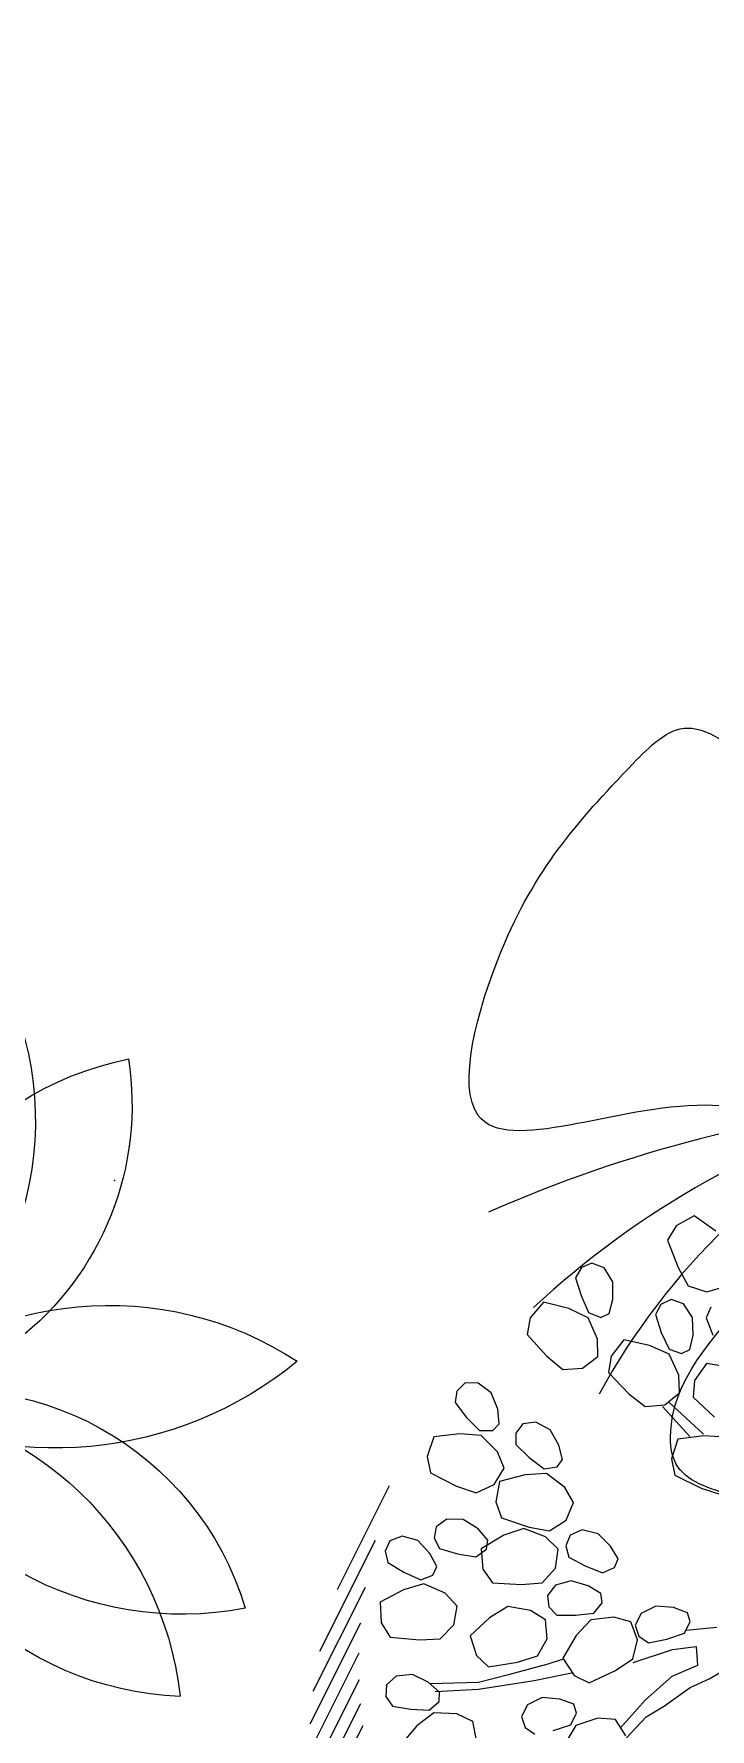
# Model space of a CAD drawing. Extents: x -809667 to 586099, y 3084146 to 3634412.
# Drawn here: x 381290.277 to 381291.321, y 3086163.382 to 3086166.001 of the extents above; entities that cross this region are included whole.
import ezdxf

# ---------------------------------------------------------------- set-up
doc = ezdxf.new("R2010")
doc.units = 0
doc.header["$LTSCALE"] = 0.5
doc.header["$PDSIZE"] = 0.2
doc.layers.get('0').update_dxf_attribs({"linetype": 'CONTINUOUS'})
doc.layers.add('文字', color=7, linetype='CONTINUOUS')
doc.layers.add('树', color=3, linetype='CONTINUOUS')

# ---------------------------------------------------------------- blocks, each defined once
blk = doc.blocks.new('GC0000')
at = {"linetype": 'Continuous'}
blk.add_point((0, 0), dxfattribs=at)
blk = doc.blocks.new('白玉兰')
at = {"color": 0}
for centre, radius, start, end in [((4370.8, -555.9), 4391.8, 172.1708, 190.6677), ((2826.9, 106.7), 2820.8, 182.2544, 209.8868), ((2146.3, 475.3), 2185, 193.3063, 228.4107)]:
    blk.add_arc(centre, radius, start, end, dxfattribs=at)
for points in [[(8.3, 30.7), (154.9, 177.4), (635.1, 33.7), (1394.9, 653.5), (1385.2, -291.2), (1208.5, -641.2), (1003.6, -995.4), (696.9, -939.3), (487.4, -546.3), (129.3, -286.7), (21.9, -48.6), (-3.3, 7.4)], [(36.1, -22.3), (98.6, -219.9), (-250.5, -579.7), (-51.2, -1539.8), (-884.9, -1095.2), (-1113.8, -777), (-1333.5, -431.7), (-1142.2, -185.6), (-696.9, -181.1), (-301.3, 16.9), (-40.5, 2.3), (20.8, -1.2)]]:
    blk.add_open_spline(points, degree=3, knots=[0, 0, 0, 0, 621.989778, 1340.944545, 1869.007736, 2592.427455, 2798.699245, 2915.827596, 3435.261502, 4029.77129, 4212.300518, 4212.300518, 4212.300518, 4212.300518], dxfattribs=at)
blk = doc.blocks.new('A$C46A015EA')
at = {"layer": '树', "color": 0, "linetype": 'Continuous'}
for centre, radius, start, end in [((4.101, 3.626), 1.85, 126.1691, 303.0486), ((3.771, 4.188), 2.005, 153.4396, 313.5861), ((4.644, 2.796), 2.077, 109.3184, 262.8778), ((0.762, 1.899), 1.939, 297.0245, 103.8489), ((1.257, 1.36), 1.796, 310.7789, 134.4149), ((3.957, 1.204), 1.944, 51.9802, 218.2571), ((3.546, 0.815), 2.009, 38.8778, 198.6816), ((2.13, 0.326), 2.294, 10.2667, 147.1518)]:
    blk.add_arc(centre, radius, start, end, dxfattribs=at)
blk = doc.blocks.new('紫薇')
at = {"color": 0}
for p, q in [((-21.4, 461), (-5.1, 483.2)), ((-5.1, 483.2), (16.1, 479.2)), ((16.1, 479.2), (29.3, 467.9)), ((29.3, 467.9), (28, 437.4)), ((97.2, 444.8), (101.2, 461.5)), ((101.2, 461.5), (111.7, 470.2)), ((111.7, 470.2), (123.7, 469.1)), ((123.7, 469.1), (132.7, 461)), ((132.7, 461), (133.3, 441.5)), ((102.9, 427.3), (97.2, 444.8)), ((149.5, 432.7), (172.7, 447.5)), ((172.7, 447.5), (191, 436.1)), ((28, 437.4), (24, 416.1)), ((111.4, 414.4), (102.9, 427.3)), ((133.3, 441.5), (131.5, 422.2)), ((133.5, 417.2), (149.5, 432.7)), ((191, 436.1), (199.3, 420.8)), ((24, 416.1), (7.4, 403.9)), ((34.5, 399.6), (45.2, 408)), ((45.2, 408), (57.2, 406.6)), ((121, 413.5), (111.4, 414.4)), ((131.5, 422.2), (121, 413.5)), ((131.3, 393.1), (133.5, 417.2)), ((199.3, 420.8), (187, 392.8)), ((7.4, 403.9), (-12.5, 403.2)), ((30, 383.1), (34.5, 399.6)), ((57.2, 406.6), (65.9, 398.2)), ((65.9, 398.2), (66, 378.7)), ((136.9, 375.6), (131.3, 393.1)), ((187, 392.8), (175.6, 374.5)), ((264, 388.8), (276.9, 393.2)), ((276.9, 393.2), (287.8, 387.8)), ((8.6, 387.4), (16.8, 378.5)), ((16.8, 378.5), (15.9, 359.1)), ((35.2, 365.4), (30, 383.1)), ((66, 378.7), (63.7, 359.5)), ((81.9, 369.5), (105.5, 383.7)), ((105.5, 383.7), (123.5, 371.7)), ((123.5, 371.7), (131.4, 356.2)), ((155.7, 369), (136.9, 375.6)), ((175.6, 374.5), (155.7, 369)), ((253.2, 356.4), (254.3, 374.8)), ((254.3, 374.8), (264, 388.8)), ((293.2, 377), (286.7, 358.6)), ((287.8, 387.8), (293.2, 377)), ((43.3, 352.3), (35.2, 365.4)), ((63.7, 359.5), (52.9, 351.1)), ((62.6, 330.5), (65.5, 354.4)), ((65.5, 354.4), (81.9, 369.5)), ((131.4, 356.2), (118.3, 328.6)), ((256.5, 341.3), (253.2, 356.4)), ((286.7, 358.6), (278.1, 341.3)), ((52.9, 351.1), (43.3, 352.3)), ((265.1, 337), (256.5, 341.3)), ((278.1, 341.3), (265.1, 337)), ((278.1, 335.9), (298.6, 344.6)), ((298.6, 344.6), (325.6, 350)), ((325.6, 350), (338.6, 332.8)), ((7.1, 320), (31.4, 332.9)), ((31.4, 332.9), (48.8, 320)), ((48.8, 320), (55.8, 304.1)), ((67.7, 312.8), (62.6, 330.5)), ((118.3, 328.6), (106.4, 310.5)), ((204.4, 300.6), (208.1, 318.7)), ((208.1, 318.7), (219.7, 331.2)), ((219.7, 331.2), (233.1, 333.7)), ((233.1, 333.7), (243, 326.8)), ((243, 326.8), (246.9, 315.4)), ((267.3, 314.3), (278.1, 335.9)), ((338.6, 332.8), (340.8, 315.5)), ((55.8, 304.1), (41.2, 277.2)), ((57.6, 263.9), (81.7, 307.4)), ((86.3, 305.7), (67.7, 312.8)), ((72.1, 266.3), (89, 305)), ((106.4, 310.5), (86.3, 305.7)), ((246.9, 315.4), (237.9, 298.1)), ((266.3, 295.9), (267.3, 314.3)), ((340.8, 315.5), (319.2, 293.8)), ((471.3, 230.6), (385.3, 316.6)), ((205.5, 285.2), (204.4, 300.6)), ((213.5, 279.7), (205.5, 285.2)), ((237.9, 298.1), (226.9, 282.2)), ((247.7, 282.5), (275.2, 284.1)), ((281.4, 283), (266.3, 295.9)), ((275.2, 284.1), (285.6, 265.2)), ((319.2, 293.8), (301.9, 280.8)), ((57.7, 262.3), (84.7, 267.5)), ((84.7, 267.5), (97.5, 250)), ((212.4, 256.9), (226.1, 276.8)), ((226.9, 282.2), (213.5, 279.7)), ((226.1, 276.8), (247.7, 282.5)), ((301.9, 280.8), (281.4, 283)), ((508.8, 175.5), (417.1, 267.1)), ((37.1, 253.9), (57.7, 262.3)), ((97.5, 250), (99.5, 232.7)), ((208.8, 238.9), (212.4, 256.9)), ((285.3, 247.7), (260.9, 229.4)), ((285.6, 265.2), (285.3, 247.7)), ((312.1, 244.3), (323.7, 258.6)), ((323.7, 258.6), (339.8, 264.3)), ((339.8, 264.3), (352.8, 260.3)), ((352.8, 260.3), (358.4, 249.6)), ((358.4, 249.6), (356.5, 237.6)), ((367.8, 235.9), (375.4, 252.7)), ((375.4, 252.7), (389.5, 262.3)), ((389.5, 262.3), (403.2, 261.7)), ((403.2, 261.7), (411.3, 252.8)), ((411.3, 252.8), (412.5, 240.7)), ((99.5, 232.7), (77.7, 211.3)), ((221.9, 223.9), (208.8, 238.9)), ((305.9, 230.1), (312.1, 244.3)), ((310.3, 221.6), (305.9, 230.1)), ((356.5, 237.6), (340.5, 226.5)), ((365.4, 220.7), (367.8, 235.9)), ((412.5, 240.7), (399.8, 225.9)), ((241.9, 218.9), (221.9, 223.9)), ((239.6, 197.9), (247.9, 214.3)), ((260.9, 229.4), (241.9, 218.9)), ((247.9, 214.3), (266.4, 229.8)), ((266.4, 229.8), (288.7, 229.6)), ((288.7, 229.6), (315.6, 223.8)), ((323.4, 217.5), (310.3, 221.6)), ((315.6, 223.8), (320.6, 202.8)), ((340.5, 226.5), (323.4, 217.5)), ((371.9, 213.5), (365.4, 220.7)), ((385.5, 212.9), (371.9, 213.5)), ((399.8, 225.9), (385.5, 212.9)), ((528.7, 137.8), (442.7, 223.9)), ((77.7, 211.3), (60.3, 198.5)), ((186.5, 183.7), (194.8, 200.1)), ((194.8, 200.1), (209.3, 209.1)), ((209.3, 209.1), (222.9, 207.9)), ((222.9, 207.9), (230.7, 198.7)), ((230.7, 198.7), (231.3, 186.6)), ((248.3, 180), (239.6, 197.9)), ((320.6, 202.8), (315.7, 186.1)), ((365.7, 191.6), (383.6, 207.9)), ((383.6, 207.9), (405.9, 208.5)), ((405.9, 208.5), (433, 203.9)), ((433, 203.9), (438.9, 183.1)), ((183.4, 168.5), (186.5, 183.7)), ((231.3, 186.6), (218.1, 172.4)), ((266.3, 169.8), (248.3, 180)), ((315.7, 186.1), (287.3, 174.9)), ((358.1, 174.8), (365.7, 191.6)), ((438.9, 183.1), (434.7, 166.2)), ((542.3, 106.5), (458.9, 190)), ((189.7, 161.1), (183.4, 168.5)), ((203.3, 159.9), (189.7, 161.1)), ((218.1, 172.4), (203.3, 159.9)), ((221.6, 151.8), (236.8, 162.3)), ((236.8, 162.3), (253.8, 163.3)), ((253.8, 163.3), (265.2, 155.7)), ((287.3, 174.9), (266.3, 169.8)), ((367.5, 157.3), (358.1, 174.8)), ((434.7, 166.2), (406.7, 153.8)), ((552.4, 78.8), (470.5, 160.7)), ((211.7, 140), (221.6, 151.8)), ((267.6, 143.9), (262.4, 133)), ((265.2, 155.7), (267.6, 143.9)), ((275.1, 132.1), (286.8, 146.4)), ((286.8, 146.4), (308.2, 157.6)), ((308.2, 157.6), (329.9, 152.6)), ((329.9, 152.6), (355, 141.2)), ((385.9, 147.9), (367.5, 157.3)), ((406.7, 153.8), (385.9, 147.9)), ((213.6, 130.5), (211.7, 140)), ((225, 122.9), (213.6, 130.5)), ((244, 126.8), (225, 122.9)), ((262.4, 133), (244, 126.8)), ((279.8, 112.7), (275.1, 132.1)), ((355, 141.2), (355.4, 119.6)), ((424.9, 121.7), (441.6, 125.6)), ((441.6, 125.6), (454.1, 120)), ((559.9, 53.6), (479.1, 134.4)), ((144.6, 102.1), (161.5, 109.3)), ((161.5, 109.3), (178.4, 106.9)), ((178.4, 106.9), (188.1, 97.2)), ((191.6, 102), (206.7, 112.4)), ((206.7, 112.4), (230.4, 117.2)), ((230.4, 117.2), (249.9, 106.4)), ((249.9, 106.4), (270.8, 88.4)), ((295.2, 99), (279.8, 112.7)), ((355.4, 119.6), (347, 104.3)), ((410.5, 106.9), (362.1, 92.4)), ((404, 95.4), (411.8, 108.8)), ((411.8, 108.8), (424.9, 121.7)), ((454.1, 120), (458.5, 108.8)), ((458.5, 108.8), (455.2, 97.1)), ((565.7, 30.2), (485.7, 110.1)), ((132.5, 92.4), (144.6, 102.1)), ((132.5, 82.7), (132.5, 92.4)), ((188.1, 97.2), (188.1, 85.1)), ((190.7, 82.1), (191.6, 102)), ((328.3, 90), (287.2, 87.6)), ((316.8, 99.4), (295.2, 99)), ((347, 104.3), (316.8, 99.4)), ((362.1, 92.4), (328.3, 90)), ((364.5, 85.1), (408, 97.2)), ((407.5, 86.4), (404, 95.4)), ((455.2, 97.1), (438, 87.9)), ((108.3, 68.2), (139.8, 75.5)), ((142.2, 73.1), (132.5, 82.7)), ((161.5, 73.1), (142.2, 73.1)), ((180.8, 75.5), (161.5, 73.1)), ((188.1, 85.1), (180.8, 75.5)), ((201.6, 64.6), (190.7, 82.1)), ((270.8, 88.4), (265.1, 67.5)), ((265.4, 70.7), (306.5, 75.5)), ((287.2, 87.6), (270.3, 87.6)), ((306.5, 75.5), (364.5, 85.1)), ((393.8, 68.2), (416.4, 76.9)), ((420, 80.9), (407.5, 86.4)), ((416.4, 76.9), (437.4, 69.5)), ((438, 87.9), (420, 80.9)), ((570, 8.1), (490.7, 87.5)), ((159.1, 61), (134.9, 56.2)), ((134.9, 56.2), (139.8, 36.8)), ((202.6, 61), (159.1, 61)), ((222.5, 58.9), (201.6, 64.6)), ((252.8, 55.2), (222.5, 58.9)), ((265.1, 67.5), (252.8, 55.2)), ((287.2, 48.9), (304.1, 56.2)), ((304.1, 56.2), (321, 53.7)), ((321, 53.7), (330.7, 44.1)), ((380.7, 55.3), (393.8, 68.2)), ((383.1, 35.6), (380.7, 55.3)), ((437.4, 69.5), (461, 55.4)), ((139.8, 36.8), (168.8, 34.4)), ((275.1, 39.3), (287.2, 48.9)), ((275.1, 29.6), (275.1, 39.3)), ((330.7, 44.1), (330.7, 32)), ((132.5, 19.9), (108.3, 24.8)), ((154.3, 17.5), (132.5, 19.9)), ((168.8, 34.4), (202.6, 19.9)), ((202.6, 19.9), (236.4, 0.6)), ((284.8, 19.9), (275.1, 29.6)), ((304.1, 19.9), (284.8, 19.9)), ((330.7, 32), (323.4, 22.3)), ((185.7, 7.9), (154.3, 17.5)), ((207.4, 3), (185.7, 7.9)), ((234, -11.5), (207.4, 3)), ((234, -9.1), (238.9, 10.3)), ((238.9, 10.3), (255.8, 17.5)), ((255.8, 17.5), (279.9, 17.5)), ((279.9, 17.5), (296.9, 3))]:
    blk.add_line(p, q, dxfattribs=at)
blk = doc.blocks.new('23424')
at = {"layer": '文字', "color": 8, "linetype": 'Continuous'}
for points, knots in [([(382035.9777, 3087700.287), (382036.0092, 3087699.9868), (382036.0405, 3087699.6893), (382036.1445, 3087698.8148), (382036.2281, 3087698.2555), (382036.4448, 3087697.3614), (382036.5615, 3087697.0052), (382036.8567, 3087696.3719), (382037.0351, 3087696.0967), (382037.3822, 3087695.7273), (382037.5258, 3087695.6059), (382037.8666, 3087695.3694), (382038.0601, 3087695.2569), (382038.6804, 3087694.9315), (382039.1508, 3087694.7285), (382039.9025, 3087694.3466), (382040.1846, 3087694.19), (382040.6678, 3087693.8558), (382040.8748, 3087693.6853), (382041.2411, 3087693.3135), (382041.4035, 3087693.1126), (382041.9659, 3087692.2892), (382042.2333, 3087691.5936), (382042.6361, 3087690.1578), (382042.7713, 3087689.4142), (382043.0395, 3087687.9752), (382043.1726, 3087687.2797), (382043.4636, 3087686.3034), (382043.5892, 3087685.9694), (382043.9079, 3087685.3419), (382044.1075, 3087685.0651), (382044.5998, 3087684.5701), (382044.8894, 3087684.3546), (382045.8563, 3087683.8028), (382046.647, 3087683.5398), (382048.4191, 3087683.1485), (382049.3983, 3087683.019), (382050.681, 3087682.873), (382050.9585, 3087682.8428), (382051.2369, 3087682.8124), (382051.241, 3087682.8119), (382051.2451, 3087682.8115), (382051.2492, 3087682.811), (382051.9061, 3087682.7393), (382052.563, 3087682.6677), (382053.2199, 3087682.596)], [0, 0, 0, 0, 0.809904, 0.809904, 2.429711, 2.429711, 3.66837, 3.66837, 4.926642, 4.926642, 5.673722, 5.673722, 6.420801, 6.420801, 7.887995, 7.887995, 8.767827, 8.767827, 9.468061, 9.468061, 10.168296, 10.168296, 12.19742, 12.19742, 14.226544, 14.226544, 16.255668, 16.255668, 17.461197, 17.461197, 18.836307, 18.836307, 20.211417, 20.211417, 22.844117, 22.844117, 25.476818, 25.476818, 26.19649, 26.19649, 26.19649, 26.207121, 26.207121, 26.207121, 27.904975, 27.904975, 27.904975, 27.904975]), ([(382035.381, 3087700.2243), (382035.585, 3087698.2818), (382035.941, 3087694.892), (382042.8408, 3087693.3269), (382041.4026, 3087683.282), (382047.9991, 3087682.5621), (382051.1718, 3087682.2159), (382051.1718, 3087682.2159), (382051.1718, 3087682.2159), (382051.1718, 3087682.2159), (382051.8435, 3087682.1426), (382052.5151, 3087682.0693), (382053.1868, 3087681.996)], [0, 0, 0, 0, 5.241042, 9.145642, 17.995634, 26.196498, 26.196498, 26.196498, 26.196498, 26.196498, 26.196498, 27.932578, 27.932578, 27.932578, 27.932578]), ([(382033.1769, 3087699.2485), (382034.478, 3087697.7917), (382036.7482, 3087695.2495), (382033.2688, 3087689.0891), (382041.6725, 3087683.4015), (382037.7711, 3087678.0338), (382035.8946, 3087675.4521), (382035.8946, 3087675.4521), (382035.8946, 3087675.4521), (382035.8946, 3087675.4521), (382035.2375, 3087674.548), (382034.5803, 3087673.6438), (382033.9232, 3087672.7397)], [0, 0, 0, 0, 5.241042, 9.145642, 17.995634, 26.196498, 26.196498, 26.196498, 26.196498, 26.196498, 26.196498, 29.068606, 29.068606, 29.068606, 29.068606]), ([(382032.7294, 3087698.8489), (382032.9305, 3087698.6237), (382033.1297, 3087698.4006), (382033.7072, 3087697.7357), (382034.065, 3087697.2979), (382034.5813, 3087696.5364), (382034.7666, 3087696.2106), (382035.0371, 3087695.5662), (382035.121, 3087695.2492), (382035.161, 3087694.7439), (382035.1544, 3087694.556), (382035.1004, 3087694.1447), (382035.0536, 3087693.9258), (382034.8776, 3087693.2479), (382034.7116, 3087692.7632), (382034.4891, 3087691.9499), (382034.4154, 3087691.6358), (382034.3379, 3087691.0533), (382034.3251, 3087690.7856), (382034.3541, 3087690.2643), (382034.3936, 3087690.0091), (382034.6252, 3087689.0392), (382034.9605, 3087688.3736), (382035.7527, 3087687.1103), (382036.2123, 3087686.5103), (382037.0975, 3087685.3444), (382037.5229, 3087684.7783), (382038.0501, 3087683.9066), (382038.2129, 3087683.5891), (382038.4632, 3087682.9314), (382038.534, 3087682.5975), (382038.5695, 3087681.9003), (382038.5344, 3087681.541), (382038.293, 3087680.4542), (382037.9561, 3087679.692), (382037.0546, 3087678.117), (382036.4923, 3087677.305), (382035.7381, 3087676.2573), (382035.574, 3087676.0315), (382035.4093, 3087675.8049), (382035.4069, 3087675.8016), (382035.4044, 3087675.7982), (382035.402, 3087675.7949), (382034.8103, 3087674.9807), (382034.2185, 3087674.1666), (382033.6268, 3087673.3525)], [0, 0, 0, 0, 0.809904, 0.809904, 2.429711, 2.429711, 3.66837, 3.66837, 4.926642, 4.926642, 5.673722, 5.673722, 6.420801, 6.420801, 7.887995, 7.887995, 8.767827, 8.767827, 9.468061, 9.468061, 10.168296, 10.168296, 12.19742, 12.19742, 14.226544, 14.226544, 16.255668, 16.255668, 17.461197, 17.461197, 18.836307, 18.836307, 20.211417, 20.211417, 22.844117, 22.844117, 25.476818, 25.476818, 26.19649, 26.19649, 26.19649, 26.207121, 26.207121, 26.207121, 28.79312, 28.79312, 28.79312, 28.79312])]:
    blk.add_open_spline(points, degree=3, knots=knots, dxfattribs=at)
for name, p, xscale, yscale, zscale, rotation in [('白玉兰', (382037.2819, 3087692.066), 0.0004880798049271111, 0.0004880798049271111, 0.04880798235096967, 283.1089006423777), ('A$C46A015EA', (382035.606, 3087692.5271), -0.2560000000000002, 0.2560000000000001, 0.2560000000000001, 139.7590933901361), ('紫薇', (382037.1735, 3087691.2014), -0.00148055020779717, 0.00148055020779717, 0.00148055020779717, 18.3940818516088)]:
    blk.add_blockref(name, p, dxfattribs=dict(at, xscale=xscale, yscale=yscale, zscale=zscale, rotation=rotation))
at = {"layer": '文字', "color": 8, "linetype": 'Continuous', "rotation": 283.1089006423777}
blk.add_blockref('GC0000', (382036.0593, 3087691.9373), dxfattribs=at)

msp = doc.modelspace()

# ---------------------------------------------------------------- block references
at = {"layer": '文字', "color": 8, "linetype": 'Continuous'}
msp.add_blockref('23424', (-745.6581, -1527.7076), dxfattribs=at)

doc.saveas('drawing.dxf')
